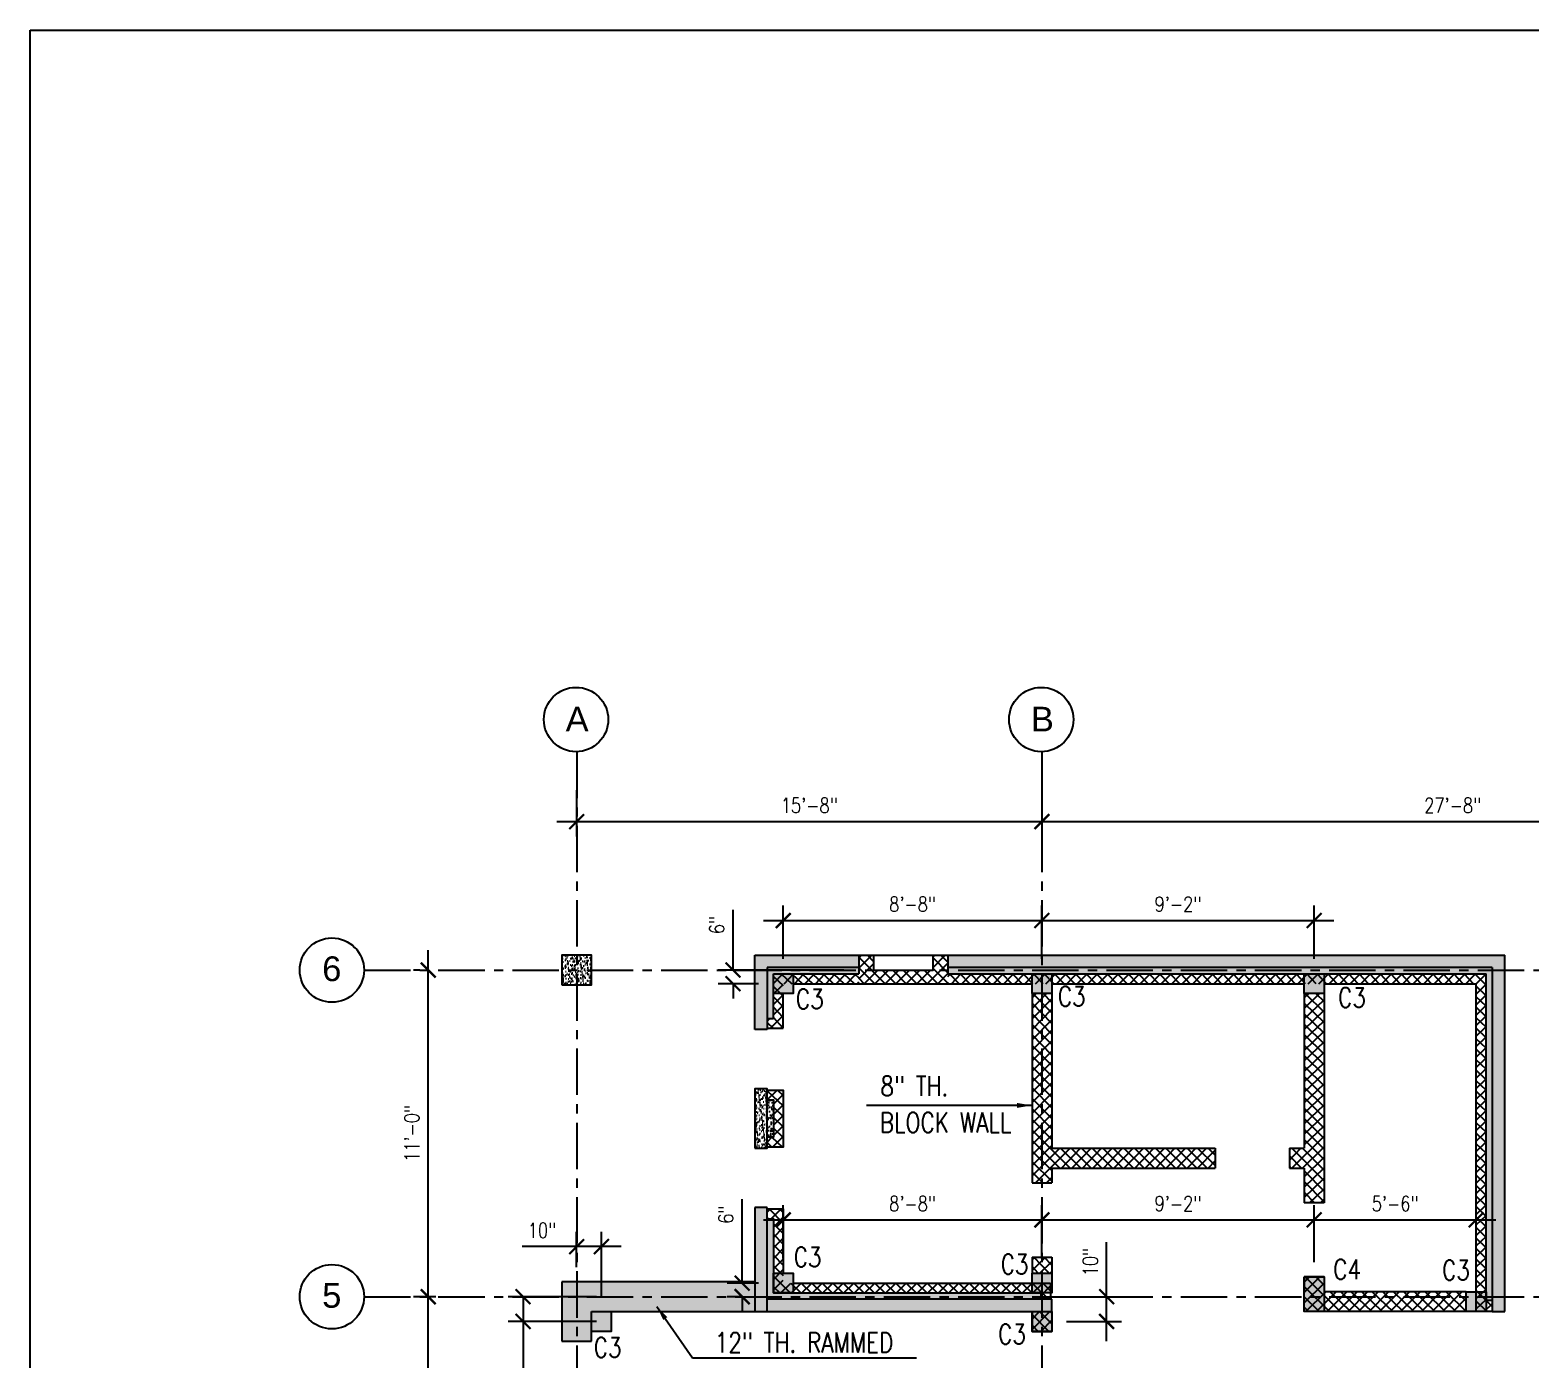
# Model space of a CAD drawing. Header units: inches. Extents: x 17147 to 26472, y -24737 to -16604.
# Drawn here: x 17532 to 18139, y -23266 to -22728 of the extents above; entities that cross this region are included whole.
import ezdxf
from ezdxf.enums import TextEntityAlignment as Align

# ---------------------------------------------------------------- set-up
doc = ezdxf.new("R2010")
doc.units = ezdxf.units.IN
doc.header["$MEASUREMENT"] = 0
doc.linetypes.add('CENTER', pattern=[2, 1.25, -0.25, 0.25, -0.25])
for name, color, linetype in [('A-HATCH RCC', 8, 'Continuous'), ('A-WALL-B', 33, 'Continuous'), ('A-WALL-RAMPED EARTH', 4, 'Continuous'), ('DIM', 2, 'Continuous'), ('DOOR', 4, 'Continuous'), ('GC', 3, 'Continuous'), ('Grid line', 1, 'CENTER'), ('GT', 4, 'Continuous'), ('LEVEL', 2, 'Continuous'), ('TEXT3', 4, 'Continuous'), ('WALL', 3, 'Continuous'), ('WALL HATCH', 252, 'Continuous')]:
    doc.layers.add(name, color=color, linetype=linetype)
doc.styles.add('dim', font='arial.ttf')
doc.styles.add('DIM 1_4 (A)', font='simplex.shx', dxfattribs={"width": 0.8})
doc.styles.add('DIM 3_16 (A)', font='simplex.shx', dxfattribs={"width": 0.8})
doc.dimstyles.new('DIM 3_16 (A)', dxfattribs={"dimtxt": 6, "dimasz": 6, "dimexe": 6, "dimexo": 6, "dimgap": 3, "dimtad": 1, "dimdec": 0, "dimzin": 3, "dimdsep": 46, "dimlunit": 4, "dimtxsty": 'DIM 3_16 (A)', "dimblk": 'ARCHTICK', "dimcen": 6, "dimdle": 8, "dimclrd": 2, "dimclre": 2, "dimclrt": 3, "dimadec": 0, "dimazin": 2, "dimtfac": 1, "dimtdec": 0, "dimtofl": 0, "dimtmove": 0, "dimatfit": 3, "dimfxl": 0, "dimtolj": 1, "dimtzin": 0, "dimlwd": -1, "dimlwe": -1, "dimarcsym": 0})
pattern_1 = [(45, (-13221152.085, -107067503.427), (-2.12132034356, 2.12132034356), []), (135, (-13221152.085, -107067503.427), (-2.12132034356, -2.12132034356), [])]

# ---------------------------------------------------------------- blocks, each defined once
blk = doc.blocks.new('_ARCHTICK')
at = {"color": 0, "linetype": 'ByBlock', "const_width": 0.15}
blk.add_lwpolyline([(-0.5, -0.5), (0.5, 0.5)], dxfattribs=at)
blk = doc.blocks.new('*D92')
at = {"layer": 'DEFPOINTS', "color": 0, "transparency": 16777216}
for p in [(17753.24, -23029.36), (17941.24, -23029.55), (17941.24, -23048.04)]:
    blk.add_point(p, dxfattribs=at)
at = {"layer": 'DIM', "color": 2, "transparency": 16777216}
for p, q in [((17753.24, -23035.36), (17753.24, -23054.04)), ((17941.24, -23035.55), (17941.24, -23054.04)), ((17745.24, -23048.04), (17949.24, -23048.04))]:
    blk.add_line(p, q, dxfattribs=at)
at = {"layer": 'DIM', "color": 2, "transparency": 16777216, "xscale": 6, "yscale": 6, "zscale": 6, "rotation": 180}
blk.add_blockref('_ARCHTICK', (17753.24, -23048.04), dxfattribs=at)
at = {"layer": 'DIM', "color": 2, "transparency": 16777216, "xscale": 6, "yscale": 6, "zscale": 6}
blk.add_blockref('_ARCHTICK', (17941.24, -23048.04), dxfattribs=at)
at = {"layer": 'DIM', "color": 3, "transparency": 16777216, "insert": (17847.24, -23041.47), "char_height": 6, "attachment_point": 5, "style": 'DIM 3_16 (A)'}
blk.add_mtext('\\A1;15\'-8"', dxfattribs=at)
blk = doc.blocks.new('*D93')
at = {"layer": 'DEFPOINTS', "color": 0, "transparency": 16777216}
for p in [(17693.24, -23108.04), (17695.81, -23108.04), (17702.29, -23240.04)]:
    blk.add_point(p, dxfattribs=at)
at = {"layer": 'DIM', "color": 2, "transparency": 16777216}
for p, q in [((17693.24, -23248.04), (17693.24, -23100.04)), ((17689.81, -23108.04), (17687.24, -23108.04)), ((17696.29, -23240.04), (17687.24, -23240.04))]:
    blk.add_line(p, q, dxfattribs=at)
at = {"layer": 'DIM', "color": 2, "transparency": 16777216, "xscale": 6, "yscale": 6, "zscale": 6}
for p, rotation in [((17693.24, -23108.04), 90), ((17693.24, -23240.04), 270)]:
    blk.add_blockref('_ARCHTICK', p, dxfattribs=dict(at, rotation=rotation))
at = {"layer": 'DIM', "color": 3, "transparency": 16777216, "insert": (17686.67, -23174.04), "char_height": 6, "attachment_point": 5, "rotation": 90, "style": 'DIM 3_16 (A)'}
blk.add_mtext('\\A1;11\'-0"', dxfattribs=at)
blk = doc.blocks.new('*D94')
at = {"layer": 'DEFPOINTS', "color": 0, "transparency": 16777216}
for p in [(17693.24, -23240.04), (17695.52, -23240.04), (17702.21, -23390.04)]:
    blk.add_point(p, dxfattribs=at)
at = {"layer": 'DIM', "color": 2, "transparency": 16777216}
for p, q in [((17693.24, -23398.04), (17693.24, -23232.04)), ((17689.52, -23240.04), (17687.24, -23240.04)), ((17696.21, -23390.04), (17687.24, -23390.04))]:
    blk.add_line(p, q, dxfattribs=at)
at = {"layer": 'DIM', "color": 2, "transparency": 16777216, "xscale": 6, "yscale": 6, "zscale": 6}
for p, rotation in [((17693.24, -23240.04), 90), ((17693.24, -23390.04), 270)]:
    blk.add_blockref('_ARCHTICK', p, dxfattribs=dict(at, rotation=rotation))
at = {"layer": 'DIM', "color": 3, "transparency": 16777216, "insert": (17686.67, -23315.04), "char_height": 6, "attachment_point": 5, "rotation": 90, "style": 'DIM 3_16 (A)'}
blk.add_mtext('\\A1;12\'-6"', dxfattribs=at)
blk = doc.blocks.new('*D98')
at = {"layer": 'DEFPOINTS', "color": 0, "transparency": 16777216}
for p in [(17941.24, -23029.36), (18273.24, -23029.7), (18273.24, -23048.04)]:
    blk.add_point(p, dxfattribs=at)
at = {"layer": 'DIM', "color": 2, "transparency": 16777216}
for p, q in [((17941.24, -23035.36), (17941.24, -23054.04)), ((18273.24, -23035.7), (18273.24, -23054.04)), ((17933.24, -23048.04), (18281.24, -23048.04))]:
    blk.add_line(p, q, dxfattribs=at)
at = {"layer": 'DIM', "color": 2, "transparency": 16777216, "xscale": 6, "yscale": 6, "zscale": 6, "rotation": 180}
blk.add_blockref('_ARCHTICK', (17941.24, -23048.04), dxfattribs=at)
at = {"layer": 'DIM', "color": 2, "transparency": 16777216, "xscale": 6, "yscale": 6, "zscale": 6}
blk.add_blockref('_ARCHTICK', (18273.24, -23048.04), dxfattribs=at)
at = {"layer": 'DIM', "color": 3, "transparency": 16777216, "insert": (18107.24, -23041.47), "char_height": 6, "attachment_point": 5, "style": 'DIM 3_16 (A)'}
blk.add_mtext('\\A1;27\'-8"', dxfattribs=at)
blk = doc.blocks.new('*D142')
at = {"layer": 'DEFPOINTS', "color": 0, "transparency": 16777216}
for p in [(18051.24, -23088), (17941.24, -23109.54), (18051.24, -23109.54)]:
    blk.add_point(p, dxfattribs=at)
at = {"layer": 'LEVEL', "color": 2, "transparency": 16777216}
for p, q in [((17941.24, -23103.54), (17941.24, -23082)), ((18051.24, -23103.54), (18051.24, -23082)), ((17933.24, -23088), (18059.24, -23088))]:
    blk.add_line(p, q, dxfattribs=at)
at = {"layer": 'LEVEL', "color": 2, "transparency": 16777216, "xscale": 6, "yscale": 6, "zscale": 6, "rotation": 180}
blk.add_blockref('_ARCHTICK', (17941.24, -23088), dxfattribs=at)
at = {"layer": 'LEVEL', "color": 2, "transparency": 16777216, "xscale": 6, "yscale": 6, "zscale": 6}
blk.add_blockref('_ARCHTICK', (18051.24, -23088), dxfattribs=at)
at = {"layer": 'LEVEL', "color": 3, "transparency": 16777216, "insert": (17996.24, -23081.43), "char_height": 6, "attachment_point": 5, "style": 'DIM 3_16 (A)'}
blk.add_mtext('\\A1;9\'-2"', dxfattribs=at)
blk = doc.blocks.new('*D143')
at = {"layer": 'DEFPOINTS', "color": 0, "transparency": 16777216}
for p in [(17941.24, -23088), (17836.74, -23109.54), (17941.24, -23109.54)]:
    blk.add_point(p, dxfattribs=at)
at = {"layer": 'LEVEL', "color": 2, "transparency": 16777216}
for p, q in [((17836.74, -23103.54), (17836.74, -23082)), ((17941.24, -23103.54), (17941.24, -23082)), ((17828.74, -23088), (17949.24, -23088))]:
    blk.add_line(p, q, dxfattribs=at)
at = {"layer": 'LEVEL', "color": 2, "transparency": 16777216, "xscale": 6, "yscale": 6, "zscale": 6, "rotation": 180}
blk.add_blockref('_ARCHTICK', (17836.74, -23088), dxfattribs=at)
at = {"layer": 'LEVEL', "color": 2, "transparency": 16777216, "xscale": 6, "yscale": 6, "zscale": 6}
blk.add_blockref('_ARCHTICK', (17941.24, -23088), dxfattribs=at)
at = {"layer": 'LEVEL', "color": 3, "transparency": 16777216, "insert": (17888.99, -23081.43), "char_height": 6, "attachment_point": 5, "style": 'DIM 3_16 (A)'}
blk.add_mtext('\\A1;8\'-8"', dxfattribs=at)
blk = doc.blocks.new('*D144')
at = {"layer": 'DEFPOINTS', "color": 0, "transparency": 16777216}
for p in [(17816.43, -23108.04), (17867.24, -23108.04), (17832.74, -23113.54)]:
    blk.add_point(p, dxfattribs=at)
at = {"layer": 'LEVEL', "color": 2, "transparency": 16777216}
for p, q in [((17816.43, -23108.04), (17816.43, -23083.64)), ((17861.24, -23108.04), (17810.43, -23108.04)), ((17826.74, -23113.54), (17810.43, -23113.54)), ((17816.43, -23113.54), (17816.43, -23119.54))]:
    blk.add_line(p, q, dxfattribs=at)
at = {"layer": 'LEVEL', "color": 2, "transparency": 16777216, "xscale": 6, "yscale": 6, "zscale": 6}
for p, rotation in [((17816.43, -23108.04), 270), ((17816.43, -23113.54), 90)]:
    blk.add_blockref('_ARCHTICK', p, dxfattribs=dict(at, rotation=rotation))
at = {"layer": 'LEVEL', "color": 3, "transparency": 16777216, "insert": (17809.85, -23089.84), "char_height": 6, "attachment_point": 5, "rotation": 90, "style": 'DIM 3_16 (A)'}
blk.add_mtext('\\A1;6"', dxfattribs=at)
blk = doc.blocks.new('*D145')
at = {"layer": 'DEFPOINTS', "color": 0, "transparency": 16777216}
for p in [(17832.74, -23234.54), (17820.11, -23240.04), (17825.24, -23240.04)]:
    blk.add_point(p, dxfattribs=at)
at = {"layer": 'LEVEL', "color": 2, "transparency": 16777216}
for p, q in [((17820.11, -23234.54), (17820.11, -23200.67)), ((17826.74, -23234.54), (17814.11, -23234.54)), ((17819.24, -23240.04), (17814.11, -23240.04)), ((17820.11, -23240.04), (17820.11, -23246.04))]:
    blk.add_line(p, q, dxfattribs=at)
at = {"layer": 'LEVEL', "color": 2, "transparency": 16777216, "xscale": 6, "yscale": 6, "zscale": 6}
for p, rotation in [((17820.11, -23234.54), 270), ((17820.11, -23240.04), 90)]:
    blk.add_blockref('_ARCHTICK', p, dxfattribs=dict(at, rotation=rotation))
at = {"layer": 'LEVEL', "color": 3, "transparency": 16777216, "insert": (17813.54, -23206.87), "char_height": 6, "attachment_point": 5, "rotation": 90, "style": 'DIM 3_16 (A)'}
blk.add_mtext('\\A1;6"', dxfattribs=at)
blk = doc.blocks.new('*D146')
at = {"layer": 'DEFPOINTS', "color": 0, "transparency": 16777216}
for p in [(17753.24, -23219.79), (17753.24, -23234.04), (17763.24, -23246.04)]:
    blk.add_point(p, dxfattribs=at)
at = {"layer": 'LEVEL', "color": 2, "transparency": 16777216}
for p, q in [((17753.24, -23228.04), (17753.24, -23213.79)), ((17763.24, -23240.04), (17763.24, -23213.79)), ((17753.24, -23219.79), (17731.19, -23219.79)), ((17771.24, -23219.79), (17753.24, -23219.79))]:
    blk.add_line(p, q, dxfattribs=at)
at = {"layer": 'LEVEL', "color": 2, "transparency": 16777216, "xscale": 6, "yscale": 6, "zscale": 6, "rotation": 180}
blk.add_blockref('_ARCHTICK', (17753.24, -23219.79), dxfattribs=at)
at = {"layer": 'LEVEL', "color": 2, "transparency": 16777216, "xscale": 6, "yscale": 6, "zscale": 6}
blk.add_blockref('_ARCHTICK', (17763.24, -23219.79), dxfattribs=at)
at = {"layer": 'LEVEL', "color": 3, "transparency": 16777216, "insert": (17739.22, -23213.22), "char_height": 6, "attachment_point": 5, "style": 'DIM 3_16 (A)'}
blk.add_mtext('\\A1;10"', dxfattribs=at)
blk = doc.blocks.new('*D147')
at = {"layer": 'DEFPOINTS', "color": 0, "transparency": 16777216}
for p in [(17731.58, -23240.04), (17767.24, -23240.04), (17767.24, -23250.04)]:
    blk.add_point(p, dxfattribs=at)
at = {"layer": 'LEVEL', "color": 2, "transparency": 16777216}
for p, q in [((17761.24, -23240.04), (17725.58, -23240.04)), ((17731.58, -23240.04), (17731.58, -23258.04)), ((17761.24, -23250.04), (17725.58, -23250.04)), ((17731.58, -23250.04), (17731.58, -23282.37))]:
    blk.add_line(p, q, dxfattribs=at)
at = {"layer": 'LEVEL', "color": 2, "transparency": 16777216, "xscale": 6, "yscale": 6, "zscale": 6}
for p, rotation in [((17731.58, -23240.04), 90), ((17731.58, -23250.04), 270)]:
    blk.add_blockref('_ARCHTICK', p, dxfattribs=dict(at, rotation=rotation))
at = {"layer": 'LEVEL', "color": 3, "transparency": 16777216, "insert": (17725.01, -23274.34), "char_height": 6, "attachment_point": 5, "rotation": 90, "style": 'DIM 3_16 (A)'}
blk.add_mtext('\\A1;10"', dxfattribs=at)
blk = doc.blocks.new('*D148')
at = {"layer": 'DEFPOINTS', "color": 0, "transparency": 16777216}
for p in [(17941.24, -23209), (17836.74, -23230.54), (17941.24, -23230.54)]:
    blk.add_point(p, dxfattribs=at)
at = {"layer": 'LEVEL', "color": 2, "transparency": 16777216}
for p, q in [((17836.74, -23224.54), (17836.74, -23203)), ((17941.24, -23224.54), (17941.24, -23203)), ((17828.74, -23209), (17949.24, -23209))]:
    blk.add_line(p, q, dxfattribs=at)
at = {"layer": 'LEVEL', "color": 2, "transparency": 16777216, "xscale": 6, "yscale": 6, "zscale": 6, "rotation": 180}
blk.add_blockref('_ARCHTICK', (17836.74, -23209), dxfattribs=at)
at = {"layer": 'LEVEL', "color": 2, "transparency": 16777216, "xscale": 6, "yscale": 6, "zscale": 6}
blk.add_blockref('_ARCHTICK', (17941.24, -23209), dxfattribs=at)
at = {"layer": 'LEVEL', "color": 3, "transparency": 16777216, "insert": (17888.99, -23202.43), "char_height": 6, "attachment_point": 5, "style": 'DIM 3_16 (A)'}
blk.add_mtext('\\A1;8\'-8"', dxfattribs=at)
blk = doc.blocks.new('*D149')
at = {"layer": 'DEFPOINTS', "color": 0, "transparency": 16777216}
for p in [(17945.24, -23240.04), (17967.4, -23240.04), (17945.24, -23250.04)]:
    blk.add_point(p, dxfattribs=at)
at = {"layer": 'LEVEL', "color": 2, "transparency": 16777216}
for p, q in [((17967.4, -23240.04), (17967.4, -23217.99)), ((17951.24, -23240.04), (17973.4, -23240.04)), ((17967.4, -23258.04), (17967.4, -23240.04)), ((17951.24, -23250.04), (17973.4, -23250.04))]:
    blk.add_line(p, q, dxfattribs=at)
at = {"layer": 'LEVEL', "color": 2, "transparency": 16777216, "xscale": 6, "yscale": 6, "zscale": 6}
for p, rotation in [((17967.4, -23240.04), 90), ((17967.4, -23250.04), 270)]:
    blk.add_blockref('_ARCHTICK', p, dxfattribs=dict(at, rotation=rotation))
at = {"layer": 'LEVEL', "color": 3, "transparency": 16777216, "insert": (17960.83, -23226.02), "char_height": 6, "attachment_point": 5, "rotation": 90, "style": 'DIM 3_16 (A)'}
blk.add_mtext('\\A1;10"', dxfattribs=at)
blk = doc.blocks.new('*D169')
at = {"layer": 'DEFPOINTS', "color": 0, "transparency": 16777216}
for p in [(18051.24, -23209), (17941.24, -23224.04), (18051.24, -23232.04)]:
    blk.add_point(p, dxfattribs=at)
at = {"layer": 'LEVEL', "color": 2, "transparency": 16777216}
for p, q in [((17941.24, -23218.04), (17941.24, -23203)), ((18051.24, -23226.04), (18051.24, -23203)), ((17933.24, -23209), (18059.24, -23209))]:
    blk.add_line(p, q, dxfattribs=at)
at = {"layer": 'LEVEL', "color": 2, "transparency": 16777216, "xscale": 6, "yscale": 6, "zscale": 6, "rotation": 180}
blk.add_blockref('_ARCHTICK', (17941.24, -23209), dxfattribs=at)
at = {"layer": 'LEVEL', "color": 2, "transparency": 16777216, "xscale": 6, "yscale": 6, "zscale": 6}
blk.add_blockref('_ARCHTICK', (18051.24, -23209), dxfattribs=at)
at = {"layer": 'LEVEL', "color": 3, "transparency": 16777216, "insert": (17996.24, -23202.43), "char_height": 6, "attachment_point": 5, "style": 'DIM 3_16 (A)'}
blk.add_mtext('\\A1;9\'-2"', dxfattribs=at)
blk = doc.blocks.new('*D170')
at = {"layer": 'DEFPOINTS', "color": 0, "transparency": 16777216}
for p in [(18116.74, -23209), (18051.24, -23232.04), (18116.74, -23238.04)]:
    blk.add_point(p, dxfattribs=at)
at = {"layer": 'LEVEL', "color": 2, "transparency": 16777216}
for p, q in [((18051.24, -23226.04), (18051.24, -23203)), ((18116.74, -23232.04), (18116.74, -23203)), ((18043.24, -23209), (18124.74, -23209))]:
    blk.add_line(p, q, dxfattribs=at)
at = {"layer": 'LEVEL', "color": 2, "transparency": 16777216, "xscale": 6, "yscale": 6, "zscale": 6, "rotation": 180}
blk.add_blockref('_ARCHTICK', (18051.24, -23209), dxfattribs=at)
at = {"layer": 'LEVEL', "color": 2, "transparency": 16777216, "xscale": 6, "yscale": 6, "zscale": 6}
blk.add_blockref('_ARCHTICK', (18116.74, -23209), dxfattribs=at)
at = {"layer": 'LEVEL', "color": 3, "transparency": 16777216, "insert": (18083.99, -23202.43), "char_height": 6, "attachment_point": 5, "style": 'DIM 3_16 (A)'}
blk.add_mtext('\\A1;5\'-6"', dxfattribs=at)

msp = doc.modelspace()

# ---------------------------------------------------------------- hatches: boundary and pattern name
at = {"layer": 'A-HATCH RCC'}
h = msp.add_hatch(dxfattribs=at)
h.set_pattern_fill('AR-SAND', color=256, scale=0.04, angle=90)
h.set_pattern_definition([(127.5, (-13276982.5011, -107079010.9895), (-1.957652949317, -0.06400125184), [0, -1.54432, 0, -1.7272, 0, -1.651]), (97.5, (-13276982.501, -107079010.9895), (-2.867300402273, 1.79809313255), [0, -0.83312, 0, -1.39192, 0, -0.5334]), (57.5, (-13276982.5011, -107079012.2392), (-0.005748738714, 3.163969480966), [0, -0.508, 0, -1.8288, 0, -2.3876]), (47.5, (-13276982.501, -107079012.2392), (-0.89171729303, 3.05422580989), [0, -0.254, 0, -1.19888, 0, -1.3716])])
h.paths.add_polyline_path([(17747.24463, -23114.04359), (17759.24463, -23114.04359), (17759.24463, -23102.04359), (17747.24463, -23102.04359)])
h = msp.add_hatch(dxfattribs=at)
h.set_pattern_fill('AR-CONC', color=256, scale=0.02, angle=90)
h.set_pattern_definition([(140, (-13276982.501, -107078831.9895), (0.31878171078, 3.64369337992), [0.381, -4.191]), (85, (-13276982.501, -107078831.9895), (-3.82113690478, -0.7048684285), [0.3048, -3.3528116834]), (190.4514447, (-13276982.4746, -107078831.686), (-3.50235503824, 2.93882494181), [0.323800176, -3.561804892]), (136.1842, (-13276983.517, -107078831.9895), (0.84084655865, 5.42158081784), [0.5715, -6.2865]), (186.63555761, (-13276983.447, -107078831.5377), (-4.94852249195, 4.74808268103), [0.4857004628, -5.3427121632]), (81.18415117, (-13276983.517, -107078831.9895), (-4.9485224917, 4.7480826813), [0.4571993414, -5.0291946384]), (111, (-13276983.263, -107078831.4815), (2.04530396374, 3.03228782538), [0.381, -4.191]), (56, (-13276983.263, -107078831.4815), (-3.68375932245, 1.23604056695), [0.3048, -3.3528]), (161.451445, (-13276983.0927, -107078831.2288), (-1.63845537772, 4.26832838557), [0.323800176, -3.561798752]), (127.5, (-13276982.5011, -107078831.9895), (-1.691100777463, 0.061772065012), [0, -3.31216, 0, -3.4036, 0, -3.3655]), (97.5, (-13276982.5011, -107078831.9895), (-2.003611496362, 1.336393250206), [0, -1.94056, 0, -3.23596, 0, -1.2827]), (57.5, (-13276982.5011, -107078833.1223), (0.114574879853, 2.711811903337), [0, -1.27, 0, -3.9624, 0, -5.2578]), (47.5, (-13276982.5011, -107078833.6303), (-0.508529820667, 2.96258362772), [0, -1.651, 0, -2.63144, 0, -3.7338])])
h.paths.add_polyline_path([(17903.24463, -23102.04359), (17903.24463, -23107.04359), (18123.24463, -23107.04359), (18123.24463, -23246.04359), (18128.24463, -23246.04359), (18128.24463, -23102.04359)])
h.paths.add_polyline_path([(17867.24463, -23107.04359), (17867.24463, -23102.04359), (17825.24463, -23102.04359), (17825.24463, -23132.04359), (17830.24463, -23132.04359), (17830.24463, -23107.04359)])
h = msp.add_hatch(dxfattribs=at)
h.set_pattern_fill('_USER,_O', color=256, scale=3, angle=45, double=1, pattern_type=0)
h.set_pattern_definition([(45, (19023.4706, -23113.5436), (-2.12132, 2.12132), []), (135, (19023.4706, -23113.5436), (-2.12132, -2.12132), [])])
h.paths.add_polyline_path([(17867.24463, -23113.54359), (17903.24463, -23113.54359), (17903.24463, -23102.04359), (17897.24463, -23102.04359), (17897.24463, -23108.04359), (17873.24463, -23108.04359), (17873.24463, -23102.04359), (17867.24463, -23102.04359)])
h = msp.add_hatch(dxfattribs=at)
h.set_pattern_fill('AR-CONC', color=256, scale=0.02, angle=90)
h.set_pattern_definition([(140, (-13275795.7752, -107078831.9895), (0.31878171078, 3.64369337992), [0.381, -4.191]), (85, (-13275795.7752, -107078831.9895), (-3.82113690478, -0.7048684285), [0.3048, -3.3528116834]), (190.4514447, (-13275795.7486, -107078831.686), (-3.50235503824, 2.93882494181), [0.323800176, -3.561804892]), (136.1842, (-13275796.791, -107078831.9895), (0.84084655865, 5.42158081784), [0.5715, -6.2865]), (186.63555761, (-13275796.721, -107078831.5377), (-4.94852249195, 4.74808268103), [0.4857004628, -5.3427121632]), (81.18415117, (-13275796.791, -107078831.9895), (-4.9485224917, 4.7480826813), [0.4571993414, -5.0291946384]), (111, (-13275796.5372, -107078831.4815), (2.04530396374, 3.03228782538), [0.381, -4.191]), (56, (-13275796.5372, -107078831.4815), (-3.68375932245, 1.23604056695), [0.3048, -3.3528]), (161.451445, (-13275796.3668, -107078831.2288), (-1.63845537772, 4.26832838557), [0.323800176, -3.561798752]), (127.5, (-13275795.7752, -107078831.9895), (-1.691100777463, 0.061772065012), [0, -3.31216, 0, -3.4036, 0, -3.3655]), (97.5, (-13275795.7752, -107078831.9895), (-2.003611496362, 1.336393250206), [0, -1.94056, 0, -3.23596, 0, -1.2827]), (57.5, (-13275795.7752, -107078833.1223), (0.114574879853, 2.711811903337), [0, -1.27, 0, -3.9624, 0, -5.2578]), (47.5, (-13275795.7752, -107078833.6303), (-0.508529820667, 2.96258362772), [0, -1.651, 0, -2.63144, 0, -3.7338])])
h.paths.add_polyline_path([(17903.24463, -23107.04359), (17903.24463, -23109.54359), (18120.74463, -23109.54359), (18120.74463, -23241.54359), (18123.24463, -23241.54359), (18123.24463, -23107.04359)])
h.paths.add_polyline_path([(17867.24463, -23109.54359), (17867.24463, -23107.04359), (17830.24463, -23107.04359), (17830.24463, -23127.54359), (17832.74463, -23127.54359), (17832.74463, -23109.54359)])
h = msp.add_hatch(dxfattribs=at)
h.set_pattern_fill('_USER,_O', color=256, scale=3, angle=45, double=1, pattern_type=0)
h.set_pattern_definition(pattern_1)
h.paths.add_polyline_path([(17903.24463, -23109.54359), (17903.24463, -23113.54359), (18116.74463, -23113.54359), (18116.74463, -23246.04359), (18123.24463, -23246.04359), (18123.24463, -23241.54359), (18120.74463, -23241.54359), (18120.74463, -23109.54359)])
h.paths.add_polyline_path([(17867.24463, -23113.54359), (17867.24463, -23109.54359), (17832.74463, -23109.54359), (17832.74463, -23127.54359), (17830.24463, -23127.54359), (17830.24463, -23131.54359), (17836.74463, -23131.54359), (17836.74463, -23113.54359)])
h = msp.add_hatch(dxfattribs=at)
h.set_pattern_fill('_USER,_O', color=256, scale=3, angle=45, double=1, pattern_type=0)
h.set_pattern_definition(pattern_1)
h.paths.add_polyline_path([(17937.24463, -23224.04359), (17937.24463, -23230.54359), (17945.24463, -23230.54359), (17945.24463, -23224.04359)])
h.paths.add_polyline_path([(17937.24463, -23194.04359), (17945.24463, -23194.04359), (17945.24463, -23188.04359), (18011.24463, -23188.04359), (18011.24463, -23180.04359), (17945.24463, -23180.04359), (17945.24463, -23117.54359), (17937.24463, -23117.54359)])
h.paths.add_polyline_path([(18055.24463, -23117.54359), (18047.24463, -23117.54359), (18047.24463, -23180.04359), (18041.24463, -23180.04359), (18041.24463, -23188.04359), (18047.24463, -23188.04359), (18047.24463, -23202.04359), (18055.24463, -23202.04359)])
h.paths.add_polyline_path([(18112.74463, -23246.04359), (18112.74463, -23238.04359), (18055.24463, -23238.04359), (18055.24463, -23232.04359), (18047.24463, -23232.04359), (18047.24463, -23246.04359)])
h = msp.add_hatch(dxfattribs=at)
h.set_pattern_fill('AR-SAND', color=256, angle=270)
h.set_pattern_definition([(307.5, (6977.182, 31857.1465), (1.92682377, 0.06299336), [0, -1.52, 0, -1.7, 0, -1.625]), (277.5, (6977.182, 31857.1465), (2.82214607, -1.7697767), [0, -0.82, 0, -1.37, 0, -0.525]), (237.5, (6977.182, 31858.3765), (0.005659054, -3.11414186), [0, -0.5, 0, -1.8, 0, -2.35]), (227.5, (6977.182, 31858.3765), (0.87767556, -3.0061266), [0, -0.25, 0, -1.18, 0, -1.35])])
h.paths.add_polyline_path([(17825.24463, -23180.04359), (17830.24463, -23180.04359), (17830.24463, -23156.04359), (17825.24463, -23156.04359)])
h = msp.add_hatch(dxfattribs=at)
h.set_pattern_fill('_USER,_O', color=256, scale=3, angle=45, double=1, pattern_type=0)
h.set_pattern_definition([(45, (-13220761.585, -107067976.427), (-2.12132034356, 2.12132034356), []), (135, (-13220761.585, -107067976.427), (-2.12132034356, -2.12132034356), [])])
h.paths.add_polyline_path([(17836.74463, -23156.54359), (17830.24463, -23156.54359), (17830.24463, -23160.54359), (17832.74463, -23160.54359), (17832.74463, -23175.54359), (17830.24463, -23175.54359), (17830.24463, -23179.54359), (17836.74463, -23179.54359)])
h = msp.add_hatch(dxfattribs=at)
h.set_pattern_fill('AR-CONC', color=256, scale=0.5, angle=270)
h.set_pattern_definition([(320, (6977.182, 31857.1465), (-0.31376067, -3.58630091), [0.375, -4.125]), (265, (6977.182, 31857.1465), (3.76096067, 0.69375667), [0.3, -3.3]), (10.4514445, (6977.156, 31856.8477), (3.44719995, -2.89254423), [0.31870096, -3.50571056]), (316.1842, (6978.182, 31857.1465), (-0.8275964, -5.33620665), [0.5625, -6.1875]), (6.635635, (6978.113, 31856.702), (4.870593, -4.67330973), [0.4780517, -5.2585688]), (261.184164, (6978.182, 31857.1465), (4.870593, -4.6733097), [0.45, -4.95]), (291, (6977.932, 31856.6465), (-2.01309445, -2.98453526), [0.375, -4.125]), (236, (6977.932, 31856.6465), (3.62575023, -1.21657666), [0.3, -3.3]), (341.451445, (6977.7642, 31856.3978), (1.61265576, -4.20111188), [0.31870095, -3.50571056]), (307.5, (6977.182, 31857.1465), (1.66446927, -0.060799277), [0, -3.26, 0, -3.35, 0, -3.3125]), (277.5, (6977.182, 31857.1465), (1.97205856, -1.31534769), [0, -1.91, 0, -3.185, 0, -1.2625]), (237.5, (6977.182, 31858.2615), (-0.11277436, -2.66911218), [0, -1.25, 0, -3.9, 0, -5.175]), (227.5, (6977.182, 31858.7615), (0.50052491, -2.91593085), [0, -1.625, 0, -2.59, 0, -3.675])])
h.paths.add_polyline_path([(17830.24463, -23175.54359), (17832.74463, -23175.54359), (17832.74463, -23160.54359), (17830.24463, -23160.54359)])
h = msp.add_hatch(dxfattribs=at)
h.set_pattern_fill('AR-SAND', color=256, scale=0.04, angle=90)
h.set_pattern_definition([(127.5, (-13276982.5011, -107078831.9895), (-1.957652949317, -0.06400125184), [0, -1.54432, 0, -1.7272, 0, -1.651]), (97.5, (-13276982.501, -107078831.9895), (-2.867300402273, 1.79809313255), [0, -0.83312, 0, -1.39192, 0, -0.5334]), (57.5, (-13276982.5011, -107078833.2392), (-0.005748738714, 3.163969480966), [0, -0.508, 0, -1.8288, 0, -2.3876]), (47.5, (-13276982.501, -107078833.2392), (-0.89171729303, 3.05422580989), [0, -0.254, 0, -1.19888, 0, -1.3716])])
h.paths.add_polyline_path([(17945.24463, -23241.04359), (17830.24463, -23241.04359), (17830.24463, -23204.04359), (17825.24463, -23204.04359), (17825.24463, -23234.04359), (17747.24463, -23234.04359), (17747.24463, -23258.04359), (17753.24463, -23258.04359), (17753.24463, -23258.04359), (17759.24463, -23258.04359), (17759.24463, -23246.04359), (17945.24463, -23246.04359), (17945.24463, -23246.04359)])
h = msp.add_hatch(dxfattribs=at)
h.set_pattern_fill('_USER,_O', color=256, scale=3, angle=45, double=1, pattern_type=0)
h.set_pattern_definition([(45, (19023.4706, -23234.5436), (-2.12132, 2.12132), []), (135, (19023.4706, -23234.5436), (-2.12132, -2.12132), [])])
h.paths.add_polyline_path([(17940.74463, -23238.54359), (17940.74463, -23241.04359), (17944.74463, -23241.04359), (17944.74463, -23234.54359), (17836.74463, -23234.54359), (17836.74463, -23204.54359), (17830.24463, -23204.54359), (17830.24463, -23208.54359), (17832.74463, -23208.54359), (17832.74463, -23238.54359)])
h = msp.add_hatch(dxfattribs=at)
h.set_pattern_fill('AR-CONC', color=256, scale=0.02, angle=270)
h.set_pattern_definition([(320, (-13276982.501, -107078831.9895), (-0.31878171078, -3.64369337992), [0.381, -4.191]), (265, (-13276982.501, -107078831.9895), (3.82113690478, 0.7048684285), [0.3048, -3.3528116834]), (10.4514447, (-13276982.5277, -107078832.293), (3.50235503824, -2.93882494181), [0.323800176, -3.561804892]), (316.1842, (-13276981.485, -107078831.9895), (-0.84084655865, -5.42158081784), [0.5715, -6.2865]), (6.63555761, (-13276981.555, -107078832.4413), (4.94852249195, -4.74808268103), [0.4857004628, -5.3427121632]), (261.18415117, (-13276981.485, -107078831.9895), (4.9485224917, -4.7480826813), [0.4571993414, -5.0291946384]), (291, (-13276981.739, -107078832.4975), (-2.04530396374, -3.03228782538), [0.381, -4.191]), (236, (-13276981.739, -107078832.4975), (3.68375932245, -1.23604056695), [0.3048, -3.3528]), (341.451445, (-13276981.9096, -107078832.7502), (1.63845537772, -4.26832838557), [0.323800176, -3.561798752]), (307.5, (-13276982.5011, -107078831.9895), (1.691100777463, -0.061772065012), [0, -3.31216, 0, -3.4036, 0, -3.3655]), (277.5, (-13276982.5011, -107078831.9895), (2.003611496362, -1.336393250206), [0, -1.94056, 0, -3.23596, 0, -1.2827]), (237.5, (-13276982.5011, -107078830.8567), (-0.114574879853, -2.711811903337), [0, -1.27, 0, -3.9624, 0, -5.2578]), (227.5, (-13276982.5011, -107078830.3487), (0.508529820667, -2.96258362772), [0, -1.651, 0, -2.63144, 0, -3.7338])])
h.paths.add_polyline_path([(17940.74463, -23241.04359), (17940.74463, -23238.54359), (17832.74463, -23238.54359), (17832.74463, -23208.54359), (17830.24463, -23208.54359), (17830.24463, -23241.04359)])
h = msp.add_hatch(dxfattribs=at)
h.set_pattern_fill('_USER,_O', color=256, scale=3, angle=45, double=1, pattern_type=0)
h.set_pattern_definition([(45, (19123.9706, -23386.0436), (-2.1213203, 2.1213203), []), (135, (19123.9706, -23386.0436), (-2.1213203, -2.1213203), [])])
h.paths.add_polyline_path([(17937.24463, -23306.04359), (17945.24463, -23306.04359), (17945.24463, -23293.04359), (17937.24463, -23293.04359)])
h.paths.add_polyline_path([(17937.24463, -23354.04359), (17945.24463, -23354.04359), (17945.24463, -23330.04359), (17937.24463, -23330.04359)])
h.paths.add_polyline_path([(17937.24463, -23394.04359), (17937.24463, -23402.04359), (17945.24463, -23402.04359), (17945.24463, -23378.04359), (17937.24463, -23378.04359), (17937.24463, -23386.04359), (17767.24463, -23386.04359), (17767.24463, -23394.04359)])
h.paths.add_polyline_path([(17945.24463, -23254.04359), (17945.24463, -23246.04359), (17937.24463, -23246.04359), (17937.24463, -23254.04359)])
at = {"layer": 'WALL HATCH'}
for points in [[(17840.74463, -23109.54359), (17832.74463, -23109.54359), (17832.74463, -23117.54359), (17840.74463, -23117.54359)], [(17945.24463, -23109.54359), (17937.24463, -23109.54359), (17937.24463, -23117.54359), (17945.24463, -23117.54359)], [(18055.24463, -23109.54359), (18047.24463, -23109.54359), (18047.24463, -23117.54359), (18055.24463, -23117.54359)], [(17840.74463, -23230.54359), (17832.74463, -23230.54359), (17832.74463, -23238.54359), (17840.74463, -23238.54359)], [(17945.24463, -23230.54359), (17937.24463, -23230.54359), (17937.24463, -23238.54359), (17945.24463, -23238.54359)], [(18055.24463, -23232.04359), (18047.24463, -23232.04359), (18047.24463, -23246.04359), (18055.24463, -23246.04359)], [(18120.74463, -23238.04359), (18112.74463, -23238.04359), (18112.74463, -23246.04359), (18120.74463, -23246.04359)], [(17767.24463, -23246.04359), (17759.24463, -23246.04359), (17759.24463, -23254.04359), (17767.24463, -23254.04359)], [(17945.24463, -23246.04359), (17937.24463, -23246.04359), (17937.24463, -23254.04359), (17945.24463, -23254.04359)]]:
    msp.add_hatch(color=256, dxfattribs=at).paths.add_polyline_path(points)

# ---------------------------------------------------------------- linework, layer by layer
at = {"linetype": 'ByBlock'}
msp.add_lwpolyline([(17532.34178, -22728.11519), (18617.79681, -22728.11519), (18617.79681, -24397.5849), (17532.34178, -24397.5849)], close=True, dxfattribs=at)
at = {"layer": 'A-WALL-B'}
for p, q in [((17937.24463, -23246.04359), (17937.24463, -23254.04359)), ((17945.24463, -23246.04359), (17945.24463, -23254.04359)), ((17937.24463, -23254.04359), (17945.24463, -23254.04359))]:
    msp.add_line(p, q, dxfattribs=at)
at = {"layer": 'A-WALL-RAMPED EARTH'}
for p, q in [((17825.24463, -23102.04359), (18128.24463, -23102.04359)), ((17825.24463, -23132.04359), (17825.24463, -23102.04359)), ((18128.24463, -23246.04359), (18128.24463, -23102.04359)), ((17867.24463, -23107.04359), (17830.24463, -23107.04359)), ((17830.24463, -23107.04359), (17830.24463, -23132.04359)), ((18123.24463, -23107.04359), (17903.24463, -23107.04359)), ((18123.24463, -23107.04359), (18123.24463, -23246.04359)), ((17830.24463, -23132.04359), (17825.24463, -23132.04359)), ((17830.24463, -23204.04359), (17825.24463, -23204.04359)), ((17825.24463, -23204.04359), (17825.24463, -23246.04359)), ((17830.24463, -23246.04359), (17830.24463, -23204.04359)), ((17825.24463, -23234.04359), (17747.24463, -23234.04359)), ((17747.24463, -23234.04359), (17747.24463, -23258.04359)), ((17945.24463, -23241.04359), (17830.24463, -23241.04359)), ((17945.24463, -23246.04359), (17945.24463, -23241.04359)), ((17759.24463, -23258.04359), (17759.24463, -23246.04359)), ((17759.24463, -23246.04359), (17945.24463, -23246.04359)), ((18123.24463, -23246.04359), (18128.24463, -23246.04359)), ((17747.24463, -23258.04359), (17759.24463, -23258.04359))]:
    msp.add_line(p, q, dxfattribs=at)
for points in [[(17747.24463, -23114.04359), (17759.24463, -23114.04359), (17759.24463, -23102.04359), (17747.24463, -23102.04359)], [(17825.24463, -23180.04359), (17830.24463, -23180.04359), (17830.24463, -23156.04359), (17825.24463, -23156.04359)]]:
    msp.add_lwpolyline(points, close=True, dxfattribs=at)
at = {"layer": 'DOOR', "color": 6}
for points in [[(17832.74463, -23109.54359), (17840.74463, -23109.54359), (17840.74463, -23117.54359), (17832.74463, -23117.54359)], [(17937.24463, -23109.54359), (17945.24463, -23109.54359), (17945.24463, -23117.54359), (17937.24463, -23117.54359)], [(18047.24463, -23109.54359), (18055.24463, -23109.54359), (18055.24463, -23117.54359), (18047.24463, -23117.54359)], [(17832.74463, -23230.54359), (17840.74463, -23230.54359), (17840.74463, -23238.54359), (17832.74463, -23238.54359)], [(17937.24463, -23230.54359), (17945.24463, -23230.54359), (17945.24463, -23238.54359), (17937.24463, -23238.54359)], [(18047.24463, -23232.04359), (18055.24463, -23232.04359), (18055.24463, -23246.04359), (18047.24463, -23246.04359)], [(18112.74463, -23238.04359), (18120.74463, -23238.04359), (18120.74463, -23246.04359), (18112.74463, -23246.04359)], [(17759.24463, -23246.04359), (17767.24463, -23246.04359), (17767.24463, -23254.04359), (17759.24463, -23254.04359)], [(17937.24463, -23246.04359), (17945.24463, -23246.04359), (17945.24463, -23254.04359), (17937.24463, -23254.04359)]]:
    msp.add_lwpolyline(points, close=True, dxfattribs=at)
at = {"layer": 'GC'}
for centre in [(17752.98465, -23006.77218), (17940.98465, -23006.77218), (17654.33811, -23108.04359), (17654.33811, -23240.04359)]:
    msp.add_circle(centre, 13, dxfattribs=at)
at = {"layer": 'Grid line', "ltscale": 15}
for p, q in [((17753.24463, -23019.76958), (17753.24463, -23870.04359)), ((17941.24463, -23019.76958), (17941.24463, -23870.04359)), ((17667.33811, -23108.04359), (18515.24463, -23108.04359)), ((17667.33811, -23240.04359), (18515.24463, -23240.04359))]:
    msp.add_line(p, q, dxfattribs=at)
at = {"layer": 'WALL'}
for p, q in [((17867.24463, -23102.04359), (17867.24463, -23109.54359)), ((17903.24463, -23102.04359), (17903.24463, -23109.54359)), ((17840.74463, -23109.54359), (17867.24463, -23109.54359)), ((17840.74463, -23113.54359), (17937.24463, -23113.54359)), ((17903.24463, -23109.54359), (18120.74463, -23109.54359)), ((17945.24463, -23113.54359), (18047.24463, -23113.54359)), ((18055.24463, -23113.54359), (18116.74463, -23113.54359)), ((18116.74463, -23245.54359), (18116.74463, -23113.54359)), ((18120.74463, -23241.54359), (18120.74463, -23109.54359)), ((17832.74463, -23127.54359), (17832.74463, -23117.54359)), ((17836.74463, -23131.54359), (17836.74463, -23117.54359)), ((17937.24463, -23117.54359), (17937.24463, -23194.04359)), ((17945.24463, -23117.54359), (17945.24463, -23180.04359)), ((18047.24463, -23117.54359), (18047.24463, -23180.04359)), ((18055.24463, -23117.54359), (18055.24463, -23202.04359)), ((17830.24463, -23127.54359), (17832.74463, -23127.54359)), ((17830.24463, -23131.54359), (17836.74463, -23131.54359)), ((17945.24463, -23180.04359), (18011.24463, -23180.04359)), ((18011.24463, -23180.04359), (18011.24463, -23188.04359)), ((18041.24463, -23180.04359), (18041.24463, -23188.04359)), ((18041.24463, -23180.04359), (18047.24463, -23180.04359)), ((17945.24463, -23188.04359), (17945.24463, -23194.04359)), ((17945.24463, -23188.04359), (18011.24463, -23188.04359)), ((18041.24463, -23188.04359), (18047.24463, -23188.04359)), ((18047.24463, -23188.04359), (18047.24463, -23202.04359)), ((17937.24463, -23194.04359), (17945.24463, -23194.04359)), ((17830.24463, -23204.54359), (17836.74463, -23204.54359)), ((17836.74463, -23204.54359), (17836.74463, -23230.54359)), ((18055.24463, -23202.04359), (18047.24463, -23202.04359)), ((17937.24463, -23224.04359), (17937.24463, -23230.54359)), ((17937.24463, -23224.04359), (17945.24463, -23224.04359)), ((17945.24463, -23224.04359), (17945.24463, -23230.54359)), ((17840.74463, -23234.54359), (17944.74463, -23234.54359)), ((17944.74463, -23234.54359), (17944.74463, -23241.04359)), ((18047.24463, -23232.04359), (18047.24463, -23238.04359)), ((18055.24463, -23232.04359), (18047.24463, -23232.04359)), ((18055.24463, -23232.04359), (18055.24463, -23238.04359)), ((18112.74463, -23238.04359), (18055.24463, -23238.04359)), ((18123.24463, -23241.54359), (18120.74463, -23241.54359)), ((18112.74463, -23246.04359), (18055.24463, -23246.04359)), ((18123.24463, -23246.04359), (18120.74463, -23246.04359))]:
    msp.add_line(p, q, dxfattribs=at)
for points in [[(17873.24463, -23102.04359), (17873.24463, -23108.04359), (17897.24463, -23108.04359), (17897.24463, -23102.04359)], [(17830.24463, -23156.54359), (17836.74463, -23156.54359), (17836.74463, -23179.54359), (17830.24463, -23179.54359)], [(17830.24463, -23160.54359), (17832.74463, -23160.54359), (17832.74463, -23175.54359), (17830.24463, -23175.54359)], [(17830.24463, -23208.54359), (17832.74463, -23208.54359), (17832.74463, -23238.54359), (17940.74463, -23238.54359), (17940.74463, -23241.04359)]]:
    msp.add_lwpolyline(points, dxfattribs=at)

# ---------------------------------------------------------------- texts
at = {"layer": 'GT', "color": 4, "style": 'dim'}
for s, p in [('A', (17753.43527, -23006.60466)), ('B', (17941.43527, -23006.60466)), ('6', (17654.27654, -23107.50098)), ('5', (17654.27654, -23239.50098))]:
    msp.add_text(s, height=10, dxfattribs=at).set_placement(p, align=Align.MIDDLE_CENTER)
at = {"layer": 'TEXT3', "style": 'DIM 1_4 (A)', "width": 0.8}
for s, p in [('C3', (17947.6829, -23122.65189)), ('C3', (17841.83344, -23123.7158)), ('C3', (18060.92905, -23123.15939)), ('C3', (17840.93882, -23228.00148)), ('C3', (17924.58306, -23230.90954)), ('C4', (18058.958, -23232.99958)), ('C3', (18102.93836, -23233.30137)), ('C3', (17923.54838, -23259.16159)), ('C3', (17760.1319, -23264.55066))]:
    msp.add_text(s, height=8, dxfattribs=at).set_placement(p)
for s, p in [('8" TH.', (17889.7152, -23154.89073)), ('BLOCK WALL', (17902.32649, -23169.65093)), ('12" TH. RAMMED', (17845.10073, -23258.57573))]:
    msp.add_text(s, height=8, dxfattribs=at).set_placement(p, align=Align.MIDDLE_CENTER)

# ---------------------------------------------------------------- dimensions: what is measured, and where the dimension line sits
at = {"layer": 'DIM'}
for base, p1, p2, angle, picture, middle in [((17941.24463, -23048.04359), (17753.24463, -23029.3648), (17941.24463, -23029.55229), 180, '*D92', (17847.24463, -23041.47217)), ((18273.24463, -23048.04359), (17941.24463, -23029.3648), (18273.24463, -23029.6959), 180, '*D98', (18107.24463, -23041.47217)), ((17693.24463, -23108.04359), (17702.28649, -23240.04359), (17695.80554, -23108.04359), 90, '*D93', (17686.6732, -23174.04359)), ((17693.24463, -23240.04359), (17702.21043, -23390.04359), (17695.51722, -23240.04359), 90, '*D94', (17686.6732, -23315.04359))]:
    dim = msp.add_linear_dim(base=base, p1=p1, p2=p2, angle=angle, dimstyle='DIM 3_16 (A)', dxfattribs=at)
    dim.commit()
    dim.dimension.update_dxf_attribs({"geometry": picture, "text_midpoint": middle})
at = {"layer": 'LEVEL', "color": 2}
for base, p1, p2, picture, middle in [((17941.24462787, -23088.00005574), (17836.744628, -23109.5435941), (17941.24462787, -23109.5435941), '*D143', (17888.99462794, -23081.42862717)), ((18051.24463, -23088.00006), (17941.24463, -23109.54359), (18051.24463, -23109.54359), '*D142', (17996.24463, -23081.42863)), ((18051.24463, -23208.99671), (17941.24463, -23224.04359), (18051.24463, -23232.04359), '*D169', (17996.24463, -23202.42528)), ((18116.744627893, -23208.9967089385), (18051.2446278744, -23232.0435941011), (18116.744627893, -23238.0435941607), '*D170', (18083.9946278837, -23202.4252803671)), ((17753.24463, -23219.7891), (17763.24463, -23246.04359), (17753.24463, -23234.04359), '*D146', (17739.21606, -23213.21767))]:
    dim = msp.add_linear_dim(base=base, p1=p1, p2=p2, dimstyle='DIM 3_16 (A)', dxfattribs=at)
    dim.commit()
    dim.dimension.update_dxf_attribs({"geometry": picture, "text_midpoint": middle})
for base, p1, p2, picture, middle in [((17816.4255609699, -23108.0435941011), (17832.7446279973, -23113.5435941011), (17867.244627839, -23108.0435941011), '*D144', (17809.8541323985, -23089.8435941011)), ((17967.40292, -23240.04359), (17945.24463, -23250.04359), (17945.24463, -23240.04359), '*D149', (17960.83149, -23226.01502))]:
    dim = msp.add_linear_dim(base=base, p1=p1, p2=p2, angle=90, dimstyle='DIM 3_16 (A)', dxfattribs=at)
    dim.commit()
    dim.dimension.update_dxf_attribs({"geometry": picture, "text_midpoint": middle})
dim = msp.add_aligned_dim(p1=(17836.744627893, -23230.5435941011), p2=(17941.2446278744, -23230.5435941011), distance=21.5468851626, dimstyle='DIM 3_16 (A)', dxfattribs=at)
dim.commit()
dim.dimension.update_dxf_attribs({"geometry": '*D148', "text_midpoint": (17888.9946278837, -23202.4252803671)})
for base, p1, p2, picture, middle in [((17820.1143654641, -23240.0435941011), (17832.744627893, -23234.5435941011), (17825.244627893, -23240.0435941011), '*D145', (17820.1143654641, -23206.8735052288)), ((17731.58087, -23240.04359), (17767.24463, -23250.04359), (17767.24463, -23240.04359), '*D147', (17731.58087, -23274.33689))]:
    dim = msp.add_linear_dim(base=base, p1=p1, p2=p2, angle=90, dimstyle='DIM 3_16 (A)', dxfattribs=at)
    dim.commit()
    dim.dimension.update_dxf_attribs({"geometry": picture, "text_midpoint": middle, "dimtype": 160})

# ---------------------------------------------------------------- leaders
at = {"layer": 'DIM'}
for points in [[(17937.24463, -23162.74116), (17894.53209, -23162.74116), (17870.38409, -23162.74116)], [(17785.62152, -23243.94899), (17800.11491, -23264.80481), (17890.58132, -23264.80481)]]:
    msp.add_leader(points, dimstyle='DIM 3_16 (A)', dxfattribs=at)

doc.saveas('drawing.dxf')
